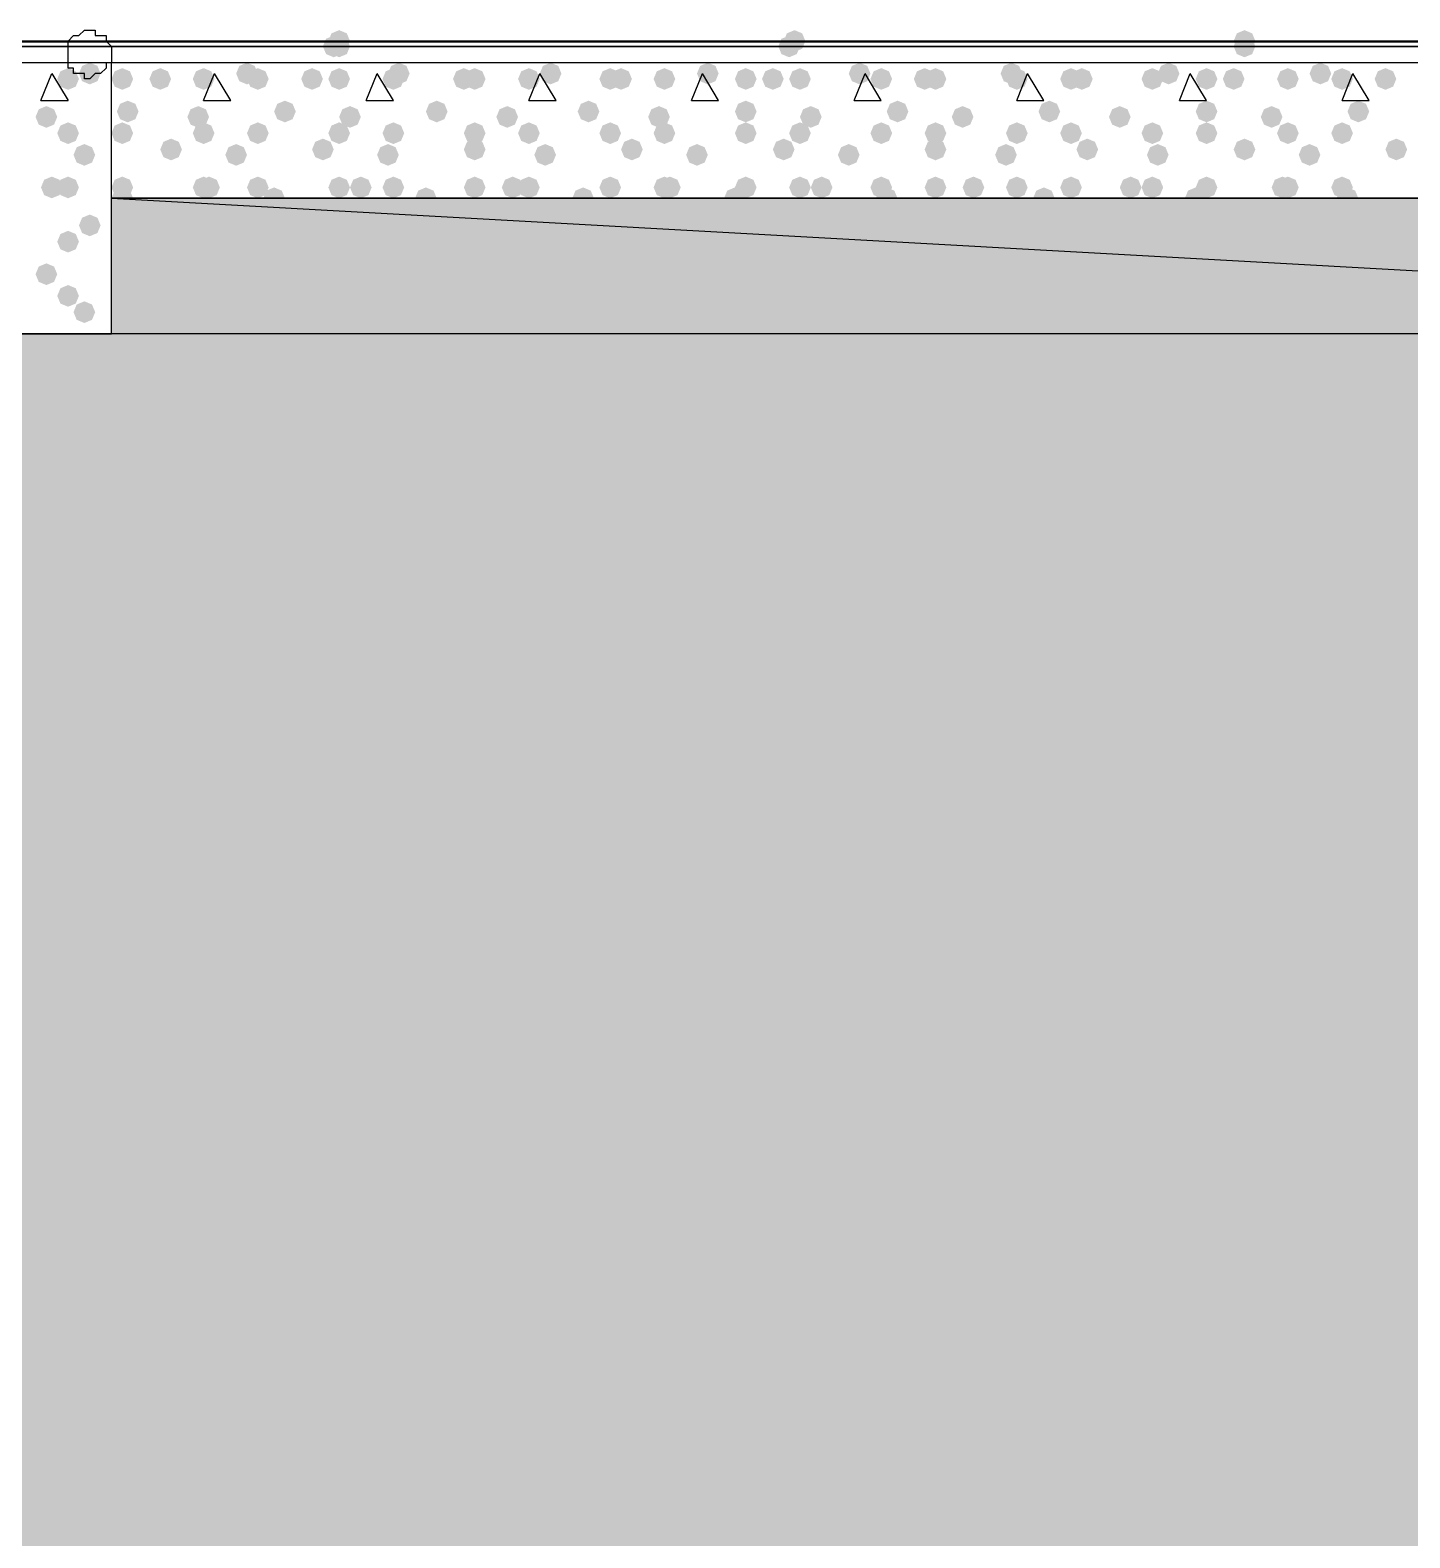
# Model space of a CAD drawing. Header units: millimetres. Extents: x 0 to 420, y 0 to 297.
# Drawn here: x 301.29 to 312.06, y 232.11 to 243.88 of the extents above; entities that cross this region are included whole.
import ezdxf

# ---------------------------------------------------------------- set-up
doc = ezdxf.new("R2010")
doc.units = ezdxf.units.MM
doc.layers.get('0').update_dxf_attribs({"linetype": 'CONTINUOUS'})

msp = doc.modelspace()

# ---------------------------------------------------------------- hatches: boundary and pattern name
at = {"true_color": 0x0000fe}
for points in [[(303.784, 243.797667), (303.759129, 243.737871), (303.699333, 243.713), (303.639537, 243.737871), (303.614667, 243.797667), (303.639537, 243.857462), (303.699333, 243.882333), (303.759129, 243.857463)], [(307.34, 243.797667), (307.315129, 243.737871), (307.255333, 243.713), (307.195538, 243.737871), (307.170667, 243.797667), (307.195537, 243.857462), (307.255333, 243.882333), (307.315129, 243.857463)], [(310.853667, 243.797667), (310.828796, 243.737871), (310.769, 243.713), (310.709204, 243.737871), (310.684333, 243.797667), (310.709204, 243.857462), (310.769, 243.882333), (310.828796, 243.857463)], [(303.741667, 243.755333), (303.716796, 243.695537), (303.657, 243.670667), (303.597204, 243.695537), (303.572333, 243.755333), (303.597204, 243.815129), (303.657, 243.84), (303.716796, 243.815129)], [(303.741667, 243.755333), (303.716796, 243.695537), (303.657, 243.670667), (303.597204, 243.695537), (303.572333, 243.755333), (303.597204, 243.815129), (303.657, 243.84), (303.716796, 243.815129)], [(303.784, 243.755333), (303.759129, 243.695537), (303.699333, 243.670667), (303.639537, 243.695537), (303.614667, 243.755333), (303.639537, 243.815129), (303.699333, 243.84), (303.759129, 243.815129)], [(307.297667, 243.755333), (307.272796, 243.695537), (307.213, 243.670667), (307.153204, 243.695537), (307.128333, 243.755333), (307.153204, 243.815129), (307.213, 243.84), (307.272796, 243.815129)], [(307.297667, 243.755333), (307.272796, 243.695537), (307.213, 243.670667), (307.153204, 243.695537), (307.128333, 243.755333), (307.153204, 243.815129), (307.213, 243.84), (307.272796, 243.815129)], [(307.297667, 243.755333), (307.272796, 243.695537), (307.213, 243.670667), (307.153204, 243.695537), (307.128333, 243.755333), (307.153204, 243.815129), (307.213, 243.84), (307.272796, 243.815129)], [(310.853667, 243.755333), (310.828796, 243.695537), (310.769, 243.670667), (310.709204, 243.695537), (310.684333, 243.755333), (310.709204, 243.815129), (310.769, 243.84), (310.828796, 243.815129)], [(310.853667, 243.755333), (310.828796, 243.695537), (310.769, 243.670667), (310.709204, 243.695537), (310.684333, 243.755333), (310.709204, 243.815129), (310.769, 243.84), (310.828796, 243.815129)], [(310.853667, 243.755333), (310.828796, 243.695537), (310.769, 243.670667), (310.709204, 243.695537), (310.684333, 243.755333), (310.709204, 243.815129), (310.769, 243.84), (310.828796, 243.815129)]]:
    msp.add_hatch(color=0, dxfattribs=at).paths.add_polyline_path(points, flags=0)
at = {"true_color": 0x000007}
h = msp.add_hatch(color=0, dxfattribs=at)
h.paths.add_polyline_path([(31.284333, 243.755333), (379.73, 243.755333)], flags=0)
h.paths.add_polyline_path([(379.73, 243.755333), (31.284333, 243.755333)], flags=0)
for points in [[(301.836667, 243.543667), (301.811796, 243.483871), (301.752, 243.459), (301.692204, 243.483871), (301.667333, 243.543667), (301.692204, 243.603462), (301.752, 243.628333), (301.811796, 243.603463)], [(301.667333, 243.501333), (301.642462, 243.441537), (301.582667, 243.416667), (301.522871, 243.441537), (301.498, 243.501333), (301.522871, 243.561129), (301.582667, 243.586), (301.642462, 243.561129)], [(301.498, 243.205), (301.473129, 243.145204), (301.413333, 243.120333), (301.353538, 243.145204), (301.328667, 243.205), (301.353537, 243.264796), (301.413333, 243.289667), (301.473129, 243.264796)], [(301.667333, 243.078), (301.642462, 243.018204), (301.582667, 242.993333), (301.522871, 243.018204), (301.498, 243.078), (301.522871, 243.137796), (301.582667, 243.162667), (301.642462, 243.137796)], [(301.794333, 242.908667), (301.769462, 242.848871), (301.709667, 242.824), (301.649871, 242.848871), (301.625, 242.908667), (301.649871, 242.968462), (301.709667, 242.993333), (301.769462, 242.968463)], [(301.540333, 242.654667), (301.515463, 242.594871), (301.455667, 242.57), (301.395871, 242.594871), (301.371, 242.654667), (301.395871, 242.714462), (301.455667, 242.739333), (301.515462, 242.714463)], [(301.667333, 242.654667), (301.642462, 242.594871), (301.582667, 242.57), (301.522871, 242.594871), (301.498, 242.654667), (301.522871, 242.714462), (301.582667, 242.739333), (301.642462, 242.714463)], [(301.836667, 242.358333), (301.811796, 242.298537), (301.752, 242.273667), (301.692204, 242.298537), (301.667333, 242.358333), (301.692204, 242.418129), (301.752, 242.443), (301.811796, 242.418129)], [(301.667333, 242.231333), (301.642462, 242.171537), (301.582667, 242.146667), (301.522871, 242.171537), (301.498, 242.231333), (301.522871, 242.291129), (301.582667, 242.316), (301.642462, 242.291129)], [(301.498, 241.977333), (301.473129, 241.917537), (301.413333, 241.892667), (301.353538, 241.917537), (301.328667, 241.977333), (301.353537, 242.037129), (301.413333, 242.062), (301.473129, 242.037129)], [(301.667333, 241.808), (301.642462, 241.748204), (301.582667, 241.723333), (301.522871, 241.748204), (301.498, 241.808), (301.522871, 241.867796), (301.582667, 241.892667), (301.642462, 241.867796)], [(301.794333, 241.681), (301.769462, 241.621204), (301.709667, 241.596333), (301.649871, 241.621204), (301.625, 241.681), (301.649871, 241.740796), (301.709667, 241.765667), (301.769462, 241.740796)]]:
    msp.add_hatch(color=0, dxfattribs=at).paths.add_polyline_path(points, flags=0)
at = {"true_color": 0x000008}
for points in [[(303.064333, 243.543667), (303.039462, 243.483871), (302.979667, 243.459), (302.919871, 243.483871), (302.895, 243.543667), (302.919871, 243.603462), (302.979667, 243.628333), (303.039462, 243.603463)], [(304.249667, 243.543667), (304.224796, 243.483871), (304.165, 243.459), (304.105204, 243.483871), (304.080333, 243.543667), (304.105204, 243.603462), (304.165, 243.628333), (304.224796, 243.603463)], [(305.435, 243.543667), (305.410129, 243.483871), (305.350333, 243.459), (305.290538, 243.483871), (305.265667, 243.543667), (305.290537, 243.603462), (305.350333, 243.628333), (305.410129, 243.603463)], [(306.662667, 243.543667), (306.637796, 243.483871), (306.578, 243.459), (306.518204, 243.483871), (306.493333, 243.543667), (306.518204, 243.603462), (306.578, 243.628333), (306.637796, 243.603463)], [(307.848, 243.543667), (307.823129, 243.483871), (307.763333, 243.459), (307.703538, 243.483871), (307.678667, 243.543667), (307.703537, 243.603462), (307.763333, 243.628333), (307.823129, 243.603463)], [(309.033333, 243.543667), (309.008462, 243.483871), (308.948667, 243.459), (308.888871, 243.483871), (308.864, 243.543667), (308.888871, 243.603462), (308.948667, 243.628333), (309.008462, 243.603463)], [(310.261, 243.543667), (310.236129, 243.483871), (310.176333, 243.459), (310.116537, 243.483871), (310.091667, 243.543667), (310.116537, 243.603462), (310.176333, 243.628333), (310.236129, 243.603463)], [(311.446333, 243.543667), (311.421462, 243.483871), (311.361667, 243.459), (311.301871, 243.483871), (311.277, 243.543667), (311.301871, 243.603462), (311.361667, 243.628333), (311.421462, 243.603463)], [(302.090667, 243.501333), (302.065796, 243.441537), (302.006, 243.416667), (301.946204, 243.441537), (301.921333, 243.501333), (301.946204, 243.561129), (302.006, 243.586), (302.065796, 243.561129)], [(302.387, 243.501333), (302.362129, 243.441537), (302.302333, 243.416667), (302.242538, 243.441537), (302.217667, 243.501333), (302.242537, 243.561129), (302.302333, 243.586), (302.362129, 243.561129)], [(302.725667, 243.501333), (302.700796, 243.441537), (302.641, 243.416667), (302.581204, 243.441537), (302.556333, 243.501333), (302.581204, 243.561129), (302.641, 243.586), (302.700796, 243.561129)], [(303.149, 243.501333), (303.124129, 243.441537), (303.064333, 243.416667), (303.004537, 243.441537), (302.979667, 243.501333), (303.004537, 243.561129), (303.064333, 243.586), (303.124129, 243.561129)], [(303.572333, 243.501333), (303.547462, 243.441537), (303.487667, 243.416667), (303.427871, 243.441537), (303.403, 243.501333), (303.427871, 243.561129), (303.487667, 243.586), (303.547462, 243.561129)], [(303.784, 243.501333), (303.759129, 243.441537), (303.699333, 243.416667), (303.639537, 243.441537), (303.614667, 243.501333), (303.639537, 243.561129), (303.699333, 243.586), (303.759129, 243.561129)], [(304.207333, 243.501333), (304.182462, 243.441537), (304.122667, 243.416667), (304.062871, 243.441537), (304.038, 243.501333), (304.062871, 243.561129), (304.122667, 243.586), (304.182462, 243.561129)], [(304.757667, 243.501333), (304.732796, 243.441537), (304.673, 243.416667), (304.613204, 243.441537), (304.588333, 243.501333), (304.613204, 243.561129), (304.673, 243.586), (304.732796, 243.561129)], [(304.842333, 243.501333), (304.817462, 243.441537), (304.757667, 243.416667), (304.697871, 243.441537), (304.673, 243.501333), (304.697871, 243.561129), (304.757667, 243.586), (304.817462, 243.561129)], [(305.265667, 243.501333), (305.240796, 243.441537), (305.181, 243.416667), (305.121204, 243.441537), (305.096333, 243.501333), (305.121204, 243.561129), (305.181, 243.586), (305.240796, 243.561129)], [(305.900667, 243.501333), (305.875796, 243.441537), (305.816, 243.416667), (305.756204, 243.441537), (305.731333, 243.501333), (305.756204, 243.561129), (305.816, 243.586), (305.875796, 243.561129)], [(305.985333, 243.501333), (305.960463, 243.441537), (305.900667, 243.416667), (305.840871, 243.441537), (305.816, 243.501333), (305.840871, 243.561129), (305.900667, 243.586), (305.960462, 243.561129)], [(306.324, 243.501333), (306.299129, 243.441537), (306.239333, 243.416667), (306.179537, 243.441537), (306.154667, 243.501333), (306.179537, 243.561129), (306.239333, 243.586), (306.299129, 243.561129)], [(306.959, 243.501333), (306.934129, 243.441537), (306.874333, 243.416667), (306.814537, 243.441537), (306.789667, 243.501333), (306.814537, 243.561129), (306.874333, 243.586), (306.934129, 243.561129)], [(307.170667, 243.501333), (307.145796, 243.441537), (307.086, 243.416667), (307.026204, 243.441537), (307.001333, 243.501333), (307.026204, 243.561129), (307.086, 243.586), (307.145796, 243.561129)], [(307.382333, 243.501333), (307.357462, 243.441537), (307.297667, 243.416667), (307.237871, 243.441537), (307.213, 243.501333), (307.237871, 243.561129), (307.297667, 243.586), (307.357462, 243.561129)], [(308.017333, 243.501333), (307.992462, 243.441537), (307.932667, 243.416667), (307.872871, 243.441537), (307.848, 243.501333), (307.872871, 243.561129), (307.932667, 243.586), (307.992462, 243.561129)], [(308.356, 243.501333), (308.331129, 243.441537), (308.271333, 243.416667), (308.211537, 243.441537), (308.186667, 243.501333), (308.211537, 243.561129), (308.271333, 243.586), (308.331129, 243.561129)], [(308.440667, 243.501333), (308.415796, 243.441537), (308.356, 243.416667), (308.296204, 243.441537), (308.271333, 243.501333), (308.296204, 243.561129), (308.356, 243.586), (308.415796, 243.561129)], [(309.075667, 243.501333), (309.050796, 243.441537), (308.991, 243.416667), (308.931204, 243.441537), (308.906333, 243.501333), (308.931204, 243.561129), (308.991, 243.586), (309.050796, 243.561129)], [(309.499, 243.501333), (309.474129, 243.441537), (309.414333, 243.416667), (309.354537, 243.441537), (309.329667, 243.501333), (309.354537, 243.561129), (309.414333, 243.586), (309.474129, 243.561129)], [(309.583667, 243.501333), (309.558796, 243.441537), (309.499, 243.416667), (309.439204, 243.441537), (309.414333, 243.501333), (309.439204, 243.561129), (309.499, 243.586), (309.558796, 243.561129)], [(310.134, 243.501333), (310.109129, 243.441537), (310.049333, 243.416667), (309.989537, 243.441537), (309.964667, 243.501333), (309.989537, 243.561129), (310.049333, 243.586), (310.109129, 243.561129)], [(310.557333, 243.501333), (310.532462, 243.441537), (310.472667, 243.416667), (310.412871, 243.441537), (310.388, 243.501333), (310.412871, 243.561129), (310.472667, 243.586), (310.532462, 243.561129)], [(310.769, 243.501333), (310.744129, 243.441537), (310.684333, 243.416667), (310.624537, 243.441537), (310.599667, 243.501333), (310.624537, 243.561129), (310.684333, 243.586), (310.744129, 243.561129)], [(311.192333, 243.501333), (311.167462, 243.441537), (311.107667, 243.416667), (311.047871, 243.441537), (311.023, 243.501333), (311.047871, 243.561129), (311.107667, 243.586), (311.167462, 243.561129)], [(311.615667, 243.501333), (311.590796, 243.441537), (311.531, 243.416667), (311.471204, 243.441537), (311.446333, 243.501333), (311.471204, 243.561129), (311.531, 243.586), (311.590796, 243.561129)], [(311.954333, 243.501333), (311.929463, 243.441537), (311.869667, 243.416667), (311.809871, 243.441537), (311.785, 243.501333), (311.809871, 243.561129), (311.869667, 243.586), (311.929462, 243.561129)], [(302.133, 243.247333), (302.108129, 243.187537), (302.048333, 243.162667), (301.988538, 243.187537), (301.963667, 243.247333), (301.988537, 243.307129), (302.048333, 243.332), (302.108129, 243.307129)], [(302.683333, 243.205), (302.658462, 243.145204), (302.598667, 243.120333), (302.538871, 243.145204), (302.514, 243.205), (302.538871, 243.264796), (302.598667, 243.289667), (302.658462, 243.264796)], [(303.360667, 243.247333), (303.335796, 243.187537), (303.276, 243.162667), (303.216204, 243.187537), (303.191333, 243.247333), (303.216204, 243.307129), (303.276, 243.332), (303.335796, 243.307129)], [(303.868667, 243.205), (303.843796, 243.145204), (303.784, 243.120333), (303.724204, 243.145204), (303.699333, 243.205), (303.724204, 243.264796), (303.784, 243.289667), (303.843796, 243.264796)], [(304.546, 243.247333), (304.521129, 243.187537), (304.461333, 243.162667), (304.401538, 243.187537), (304.376667, 243.247333), (304.401537, 243.307129), (304.461333, 243.332), (304.521129, 243.307129)], [(305.096333, 243.205), (305.071462, 243.145204), (305.011667, 243.120333), (304.951871, 243.145204), (304.927, 243.205), (304.951871, 243.264796), (305.011667, 243.289667), (305.071462, 243.264796)], [(305.731333, 243.247333), (305.706462, 243.187537), (305.646667, 243.162667), (305.586871, 243.187537), (305.562, 243.247333), (305.586871, 243.307129), (305.646667, 243.332), (305.706462, 243.307129)], [(306.281667, 243.205), (306.256796, 243.145204), (306.197, 243.120333), (306.137204, 243.145204), (306.112333, 243.205), (306.137204, 243.264796), (306.197, 243.289667), (306.256796, 243.264796)], [(306.959, 243.247333), (306.934129, 243.187537), (306.874333, 243.162667), (306.814537, 243.187537), (306.789667, 243.247333), (306.814537, 243.307129), (306.874333, 243.332), (306.934129, 243.307129)], [(307.467, 243.205), (307.442129, 243.145204), (307.382333, 243.120333), (307.322538, 243.145204), (307.297667, 243.205), (307.322537, 243.264796), (307.382333, 243.289667), (307.442129, 243.264796)], [(308.144333, 243.247333), (308.119462, 243.187537), (308.059667, 243.162667), (307.999871, 243.187537), (307.975, 243.247333), (307.999871, 243.307129), (308.059667, 243.332), (308.119462, 243.307129)], [(308.652333, 243.205), (308.627462, 243.145204), (308.567667, 243.120333), (308.507871, 243.145204), (308.483, 243.205), (308.507871, 243.264796), (308.567667, 243.289667), (308.627462, 243.264796)], [(309.329667, 243.247333), (309.304796, 243.187537), (309.245, 243.162667), (309.185204, 243.187537), (309.160333, 243.247333), (309.185204, 243.307129), (309.245, 243.332), (309.304796, 243.307129)], [(309.88, 243.205), (309.855129, 243.145204), (309.795333, 243.120333), (309.735537, 243.145204), (309.710667, 243.205), (309.735537, 243.264796), (309.795333, 243.289667), (309.855129, 243.264796)], [(310.557333, 243.247333), (310.532462, 243.187537), (310.472667, 243.162667), (310.412871, 243.187537), (310.388, 243.247333), (310.412871, 243.307129), (310.472667, 243.332), (310.532462, 243.307129)], [(311.065333, 243.205), (311.040462, 243.145204), (310.980667, 243.120333), (310.920871, 243.145204), (310.896, 243.205), (310.920871, 243.264796), (310.980667, 243.289667), (311.040462, 243.264796)], [(311.742667, 243.247333), (311.717796, 243.187537), (311.658, 243.162667), (311.598204, 243.187537), (311.573333, 243.247333), (311.598204, 243.307129), (311.658, 243.332), (311.717796, 243.307129)], [(302.090667, 243.078), (302.065796, 243.018204), (302.006, 242.993333), (301.946204, 243.018204), (301.921333, 243.078), (301.946204, 243.137796), (302.006, 243.162667), (302.065796, 243.137796)], [(302.725667, 243.078), (302.700796, 243.018204), (302.641, 242.993333), (302.581204, 243.018204), (302.556333, 243.078), (302.581204, 243.137796), (302.641, 243.162667), (302.700796, 243.137796)], [(303.149, 243.078), (303.124129, 243.018204), (303.064333, 242.993333), (303.004537, 243.018204), (302.979667, 243.078), (303.004537, 243.137796), (303.064333, 243.162667), (303.124129, 243.137796)], [(303.784, 243.078), (303.759129, 243.018204), (303.699333, 242.993333), (303.639537, 243.018204), (303.614667, 243.078), (303.639537, 243.137796), (303.699333, 243.162667), (303.759129, 243.137796)], [(304.207333, 243.078), (304.182462, 243.018204), (304.122667, 242.993333), (304.062871, 243.018204), (304.038, 243.078), (304.062871, 243.137796), (304.122667, 243.162667), (304.182462, 243.137796)], [(304.842333, 243.078), (304.817462, 243.018204), (304.757667, 242.993333), (304.697871, 243.018204), (304.673, 243.078), (304.697871, 243.137796), (304.757667, 243.162667), (304.817462, 243.137796)], [(305.265667, 243.078), (305.240796, 243.018204), (305.181, 242.993333), (305.121204, 243.018204), (305.096333, 243.078), (305.121204, 243.137796), (305.181, 243.162667), (305.240796, 243.137796)], [(305.900667, 243.078), (305.875796, 243.018204), (305.816, 242.993333), (305.756204, 243.018204), (305.731333, 243.078), (305.756204, 243.137796), (305.816, 243.162667), (305.875796, 243.137796)], [(306.324, 243.078), (306.299129, 243.018204), (306.239333, 242.993333), (306.179537, 243.018204), (306.154667, 243.078), (306.179537, 243.137796), (306.239333, 243.162667), (306.299129, 243.137796)], [(306.959, 243.078), (306.934129, 243.018204), (306.874333, 242.993333), (306.814537, 243.018204), (306.789667, 243.078), (306.814537, 243.137796), (306.874333, 243.162667), (306.934129, 243.137796)], [(307.382333, 243.078), (307.357462, 243.018204), (307.297667, 242.993333), (307.237871, 243.018204), (307.213, 243.078), (307.237871, 243.137796), (307.297667, 243.162667), (307.357462, 243.137796)], [(308.017333, 243.078), (307.992462, 243.018204), (307.932667, 242.993333), (307.872871, 243.018204), (307.848, 243.078), (307.872871, 243.137796), (307.932667, 243.162667), (307.992462, 243.137796)], [(308.440667, 243.078), (308.415796, 243.018204), (308.356, 242.993333), (308.296204, 243.018204), (308.271333, 243.078), (308.296204, 243.137796), (308.356, 243.162667), (308.415796, 243.137796)], [(309.075667, 243.078), (309.050796, 243.018204), (308.991, 242.993333), (308.931204, 243.018204), (308.906333, 243.078), (308.931204, 243.137796), (308.991, 243.162667), (309.050796, 243.137796)], [(309.499, 243.078), (309.474129, 243.018204), (309.414333, 242.993333), (309.354537, 243.018204), (309.329667, 243.078), (309.354537, 243.137796), (309.414333, 243.162667), (309.474129, 243.137796)], [(310.134, 243.078), (310.109129, 243.018204), (310.049333, 242.993333), (309.989537, 243.018204), (309.964667, 243.078), (309.989537, 243.137796), (310.049333, 243.162667), (310.109129, 243.137796)], [(310.557333, 243.078), (310.532462, 243.018204), (310.472667, 242.993333), (310.412871, 243.018204), (310.388, 243.078), (310.412871, 243.137796), (310.472667, 243.162667), (310.532462, 243.137796)], [(311.192333, 243.078), (311.167462, 243.018204), (311.107667, 242.993333), (311.047871, 243.018204), (311.023, 243.078), (311.047871, 243.137796), (311.107667, 243.162667), (311.167462, 243.137796)], [(311.615667, 243.078), (311.590796, 243.018204), (311.531, 242.993333), (311.471204, 243.018204), (311.446333, 243.078), (311.471204, 243.137796), (311.531, 243.162667), (311.590796, 243.137796)], [(302.471667, 242.951), (302.446796, 242.891204), (302.387, 242.866333), (302.327204, 242.891204), (302.302333, 242.951), (302.327204, 243.010796), (302.387, 243.035667), (302.446796, 243.010796)], [(303.657, 242.951), (303.632129, 242.891204), (303.572333, 242.866333), (303.512538, 242.891204), (303.487667, 242.951), (303.512537, 243.010796), (303.572333, 243.035667), (303.632129, 243.010796)], [(304.842333, 242.951), (304.817462, 242.891204), (304.757667, 242.866333), (304.697871, 242.891204), (304.673, 242.951), (304.697871, 243.010796), (304.757667, 243.035667), (304.817462, 243.010796)], [(306.07, 242.951), (306.045129, 242.891204), (305.985333, 242.866333), (305.925538, 242.891204), (305.900667, 242.951), (305.925537, 243.010796), (305.985333, 243.035667), (306.045129, 243.010796)], [(307.255333, 242.951), (307.230463, 242.891204), (307.170667, 242.866333), (307.110871, 242.891204), (307.086, 242.951), (307.110871, 243.010796), (307.170667, 243.035667), (307.230462, 243.010796)], [(308.440667, 242.951), (308.415796, 242.891204), (308.356, 242.866333), (308.296204, 242.891204), (308.271333, 242.951), (308.296204, 243.010796), (308.356, 243.035667), (308.415796, 243.010796)], [(309.626, 242.951), (309.601129, 242.891204), (309.541333, 242.866333), (309.481537, 242.891204), (309.456667, 242.951), (309.481537, 243.010796), (309.541333, 243.035667), (309.601129, 243.010796)], [(310.853667, 242.951), (310.828796, 242.891204), (310.769, 242.866333), (310.709204, 242.891204), (310.684333, 242.951), (310.709204, 243.010796), (310.769, 243.035667), (310.828796, 243.010796)], [(312.039, 242.951), (312.014129, 242.891204), (311.954333, 242.866333), (311.894537, 242.891204), (311.869667, 242.951), (311.894537, 243.010796), (311.954333, 243.035667), (312.014129, 243.010796)], [(302.979667, 242.908667), (302.954796, 242.848871), (302.895, 242.824), (302.835204, 242.848871), (302.810333, 242.908667), (302.835204, 242.968462), (302.895, 242.993333), (302.954796, 242.968463)], [(304.165, 242.908667), (304.140129, 242.848871), (304.080333, 242.824), (304.020538, 242.848871), (303.995667, 242.908667), (304.020537, 242.968462), (304.080333, 242.993333), (304.140129, 242.968463)], [(305.392667, 242.908667), (305.367796, 242.848871), (305.308, 242.824), (305.248204, 242.848871), (305.223333, 242.908667), (305.248204, 242.968462), (305.308, 242.993333), (305.367796, 242.968463)], [(306.578, 242.908667), (306.553129, 242.848871), (306.493333, 242.824), (306.433538, 242.848871), (306.408667, 242.908667), (306.433537, 242.968462), (306.493333, 242.993333), (306.553129, 242.968463)], [(307.763333, 242.908667), (307.738462, 242.848871), (307.678667, 242.824), (307.618871, 242.848871), (307.594, 242.908667), (307.618871, 242.968462), (307.678667, 242.993333), (307.738462, 242.968463)], [(308.991, 242.908667), (308.966129, 242.848871), (308.906333, 242.824), (308.846537, 242.848871), (308.821667, 242.908667), (308.846537, 242.968462), (308.906333, 242.993333), (308.966129, 242.968463)], [(310.176333, 242.908667), (310.151462, 242.848871), (310.091667, 242.824), (310.031871, 242.848871), (310.007, 242.908667), (310.031871, 242.968462), (310.091667, 242.993333), (310.151462, 242.968463)], [(311.361667, 242.908667), (311.336796, 242.848871), (311.277, 242.824), (311.217204, 242.848871), (311.192333, 242.908667), (311.217204, 242.968462), (311.277, 242.993333), (311.336796, 242.968463)], [(302.090667, 242.654667), (302.065796, 242.594871), (302.006, 242.57), (301.946204, 242.594871), (301.921333, 242.654667), (301.946204, 242.714462), (302.006, 242.739333), (302.065796, 242.714463)], [(302.725667, 242.654667), (302.700796, 242.594871), (302.641, 242.57), (302.581204, 242.594871), (302.556333, 242.654667), (302.581204, 242.714462), (302.641, 242.739333), (302.700796, 242.714463)], [(302.768, 242.654667), (302.743129, 242.594871), (302.683333, 242.57), (302.623538, 242.594871), (302.598667, 242.654667), (302.623537, 242.714462), (302.683333, 242.739333), (302.743129, 242.714463)], [(303.149, 242.654667), (303.124129, 242.594871), (303.064333, 242.57), (303.004537, 242.594871), (302.979667, 242.654667), (303.004537, 242.714462), (303.064333, 242.739333), (303.124129, 242.714463)], [(303.784, 242.654667), (303.759129, 242.594871), (303.699333, 242.57), (303.639537, 242.594871), (303.614667, 242.654667), (303.639537, 242.714462), (303.699333, 242.739333), (303.759129, 242.714463)], [(303.953333, 242.654667), (303.928463, 242.594871), (303.868667, 242.57), (303.808871, 242.594871), (303.784, 242.654667), (303.808871, 242.714462), (303.868667, 242.739333), (303.928462, 242.714463)], [(304.207333, 242.654667), (304.182462, 242.594871), (304.122667, 242.57), (304.062871, 242.594871), (304.038, 242.654667), (304.062871, 242.714462), (304.122667, 242.739333), (304.182462, 242.714463)], [(304.842333, 242.654667), (304.817462, 242.594871), (304.757667, 242.57), (304.697871, 242.594871), (304.673, 242.654667), (304.697871, 242.714462), (304.757667, 242.739333), (304.817462, 242.714463)], [(305.138667, 242.654667), (305.113796, 242.594871), (305.054, 242.57), (304.994204, 242.594871), (304.969333, 242.654667), (304.994204, 242.714462), (305.054, 242.739333), (305.113796, 242.714463)], [(305.265667, 242.654667), (305.240796, 242.594871), (305.181, 242.57), (305.121204, 242.594871), (305.096333, 242.654667), (305.121204, 242.714462), (305.181, 242.739333), (305.240796, 242.714463)], [(305.900667, 242.654667), (305.875796, 242.594871), (305.816, 242.57), (305.756204, 242.594871), (305.731333, 242.654667), (305.756204, 242.714462), (305.816, 242.739333), (305.875796, 242.714463)], [(306.324, 242.654667), (306.299129, 242.594871), (306.239333, 242.57), (306.179537, 242.594871), (306.154667, 242.654667), (306.179537, 242.714462), (306.239333, 242.739333), (306.299129, 242.714463)], [(306.366333, 242.654667), (306.341462, 242.594871), (306.281667, 242.57), (306.221871, 242.594871), (306.197, 242.654667), (306.221871, 242.714462), (306.281667, 242.739333), (306.341462, 242.714463)], [(306.959, 242.654667), (306.934129, 242.594871), (306.874333, 242.57), (306.814537, 242.594871), (306.789667, 242.654667), (306.814537, 242.714462), (306.874333, 242.739333), (306.934129, 242.714463)], [(307.382333, 242.654667), (307.357462, 242.594871), (307.297667, 242.57), (307.237871, 242.594871), (307.213, 242.654667), (307.237871, 242.714462), (307.297667, 242.739333), (307.357462, 242.714463)], [(307.551667, 242.654667), (307.526796, 242.594871), (307.467, 242.57), (307.407204, 242.594871), (307.382333, 242.654667), (307.407204, 242.714462), (307.467, 242.739333), (307.526796, 242.714463)], [(308.017333, 242.654667), (307.992462, 242.594871), (307.932667, 242.57), (307.872871, 242.594871), (307.848, 242.654667), (307.872871, 242.714462), (307.932667, 242.739333), (307.992462, 242.714463)], [(308.440667, 242.654667), (308.415796, 242.594871), (308.356, 242.57), (308.296204, 242.594871), (308.271333, 242.654667), (308.296204, 242.714462), (308.356, 242.739333), (308.415796, 242.714463)], [(308.737, 242.654667), (308.712129, 242.594871), (308.652333, 242.57), (308.592538, 242.594871), (308.567667, 242.654667), (308.592537, 242.714462), (308.652333, 242.739333), (308.712129, 242.714463)], [(309.075667, 242.654667), (309.050796, 242.594871), (308.991, 242.57), (308.931204, 242.594871), (308.906333, 242.654667), (308.931204, 242.714462), (308.991, 242.739333), (309.050796, 242.714463)], [(309.499, 242.654667), (309.474129, 242.594871), (309.414333, 242.57), (309.354537, 242.594871), (309.329667, 242.654667), (309.354537, 242.714462), (309.414333, 242.739333), (309.474129, 242.714463)], [(309.964667, 242.654667), (309.939796, 242.594871), (309.88, 242.57), (309.820204, 242.594871), (309.795333, 242.654667), (309.820204, 242.714462), (309.88, 242.739333), (309.939796, 242.714463)], [(310.134, 242.654667), (310.109129, 242.594871), (310.049333, 242.57), (309.989537, 242.594871), (309.964667, 242.654667), (309.989537, 242.714462), (310.049333, 242.739333), (310.109129, 242.714463)], [(310.557333, 242.654667), (310.532462, 242.594871), (310.472667, 242.57), (310.412871, 242.594871), (310.388, 242.654667), (310.412871, 242.714462), (310.472667, 242.739333), (310.532462, 242.714463)], [(311.15, 242.654667), (311.125129, 242.594871), (311.065333, 242.57), (311.005538, 242.594871), (310.980667, 242.654667), (311.005537, 242.714462), (311.065333, 242.739333), (311.125129, 242.714463)], [(311.192333, 242.654667), (311.167462, 242.594871), (311.107667, 242.57), (311.047871, 242.594871), (311.023, 242.654667), (311.047871, 242.714462), (311.107667, 242.739333), (311.167462, 242.714463)], [(311.615667, 242.654667), (311.590796, 242.594871), (311.531, 242.57), (311.471204, 242.594871), (311.446333, 242.654667), (311.471204, 242.714462), (311.531, 242.739333), (311.590796, 242.714463)], [(302.090667, 242.57), (302.065796, 242.510204), (302.006, 242.485333), (301.946204, 242.510204), (301.921333, 242.57), (301.946204, 242.629796), (302.006, 242.654667), (302.065796, 242.629796)], [(303.276, 242.57), (303.251129, 242.510204), (303.191333, 242.485333), (303.131537, 242.510204), (303.106667, 242.57), (303.131537, 242.629796), (303.191333, 242.654667), (303.251129, 242.629796)], [(304.461333, 242.57), (304.436462, 242.510204), (304.376667, 242.485333), (304.316871, 242.510204), (304.292, 242.57), (304.316871, 242.629796), (304.376667, 242.654667), (304.436462, 242.629796)], [(305.689, 242.57), (305.664129, 242.510204), (305.604333, 242.485333), (305.544537, 242.510204), (305.519667, 242.57), (305.544537, 242.629796), (305.604333, 242.654667), (305.664129, 242.629796)], [(306.874333, 242.57), (306.849462, 242.510204), (306.789667, 242.485333), (306.729871, 242.510204), (306.705, 242.57), (306.729871, 242.629796), (306.789667, 242.654667), (306.849462, 242.629796)], [(308.059667, 242.57), (308.034796, 242.510204), (307.975, 242.485333), (307.915204, 242.510204), (307.890333, 242.57), (307.915204, 242.629796), (307.975, 242.654667), (308.034796, 242.629796)], [(309.287333, 242.57), (309.262462, 242.510204), (309.202667, 242.485333), (309.142871, 242.510204), (309.118, 242.57), (309.142871, 242.629796), (309.202667, 242.654667), (309.262462, 242.629796)], [(310.472667, 242.57), (310.447796, 242.510204), (310.388, 242.485333), (310.328204, 242.510204), (310.303333, 242.57), (310.328204, 242.629796), (310.388, 242.654667), (310.447796, 242.629796)], [(311.658, 242.57), (311.633129, 242.510204), (311.573333, 242.485333), (311.513537, 242.510204), (311.488667, 242.57), (311.513537, 242.629796), (311.573333, 242.654667), (311.633129, 242.629796)]]:
    msp.add_hatch(color=0, dxfattribs=at).paths.add_polyline_path(points, flags=0)
h = msp.add_hatch(color=0, dxfattribs=at)
h.paths.add_polyline_path([(320.971333, 242.57), (301.921333, 242.57), (320.971333, 241.511667)], flags=0)
h.paths.add_polyline_path([(301.921333, 242.57), (320.971333, 241.511667), (301.921333, 241.511667)], flags=0)
h = msp.add_hatch(color=0, dxfattribs=at)
h.paths.add_polyline_path([(378.544667, 241.511667), (32.469667, 241.511667), (378.544667, 222.461667)], flags=0)
h.paths.add_polyline_path([(32.469667, 241.511667), (378.544667, 222.461667), (32.469667, 222.461667)], flags=0)

# ---------------------------------------------------------------- linework, layer by layer
at = {"color": 0, "true_color": 0x000007}
for points in [[(301.921333, 243.713), (301.921333, 243.670667), (301.921333, 243.628333), (301.879, 243.628333), (301.879, 243.586), (301.836667, 243.543667), (301.794333, 243.543667), (301.752, 243.501333), (301.709667, 243.501333), (301.709667, 243.543667), (301.667333, 243.543667), (301.625, 243.543667), (301.625, 243.586), (301.582667, 243.586), (301.582667, 243.628333), (301.582667, 243.670667), (301.582667, 243.713), (301.582667, 243.755333), (301.582667, 243.797667), (301.625, 243.84), (301.667333, 243.84), (301.709667, 243.882333), (301.752, 243.882333), (301.794333, 243.882333), (301.794333, 243.84), (301.836667, 243.84), (301.879, 243.84), (301.879, 243.797667), (301.921333, 243.755333)], [(31.284333, 243.755333), (379.73, 243.755333)], [(31.284333, 243.755333), (379.73, 243.755333)], [(379.73, 243.755333), (31.284333, 243.755333)], [(299.804667, 243.628333), (299.804667, 241.511667), (301.921333, 241.511667), (301.921333, 243.628333)]]:
    msp.add_lwpolyline(points, close=True, dxfattribs=at)
for points in [[(379.73, 243.797667), (31.242, 243.797667), (379.73, 243.797667), (31.242, 243.755333)], [(379.73, 243.797667), (31.242, 243.797667), (31.242, 243.755333)], [(379.73, 243.755333), (31.284333, 243.755333), (31.242, 243.755333)], [(31.284333, 243.755333), (379.73, 243.755333)], [(31.284333, 243.755333), (379.73, 243.755333)], [(320.971333, 243.628333), (301.921333, 243.628333)], [(301.371, 243.332), (301.455667, 243.543667), (301.582667, 243.332)], [(301.371, 243.332), (301.582667, 243.332)], [(301.921333, 242.57), (320.971333, 242.57)]]:
    msp.add_lwpolyline(points, dxfattribs=at)
at = {"color": 0, "true_color": 0x000008}
for points in [[(302.641, 243.332), (302.725667, 243.543667)], [(302.852667, 243.332), (302.725667, 243.543667)], [(303.911, 243.332), (303.995667, 243.543667)], [(304.122667, 243.332), (303.995667, 243.543667)], [(305.181, 243.332), (305.265667, 243.543667)], [(305.392667, 243.332), (305.265667, 243.543667)], [(306.451, 243.332), (306.535667, 243.543667)], [(306.662667, 243.332), (306.535667, 243.543667)], [(307.721, 243.332), (307.805667, 243.543667)], [(307.932667, 243.332), (307.805667, 243.543667)], [(308.991, 243.332), (309.075667, 243.543667)], [(309.202667, 243.332), (309.075667, 243.543667)], [(310.261, 243.332), (310.345667, 243.543667)], [(310.472667, 243.332), (310.345667, 243.543667)], [(311.531, 243.332), (311.615667, 243.543667)], [(311.742667, 243.332), (311.615667, 243.543667)], [(302.641, 243.332), (302.852667, 243.332)], [(303.911, 243.332), (304.122667, 243.332)], [(305.181, 243.332), (305.392667, 243.332)], [(306.451, 243.332), (306.662667, 243.332)], [(307.721, 243.332), (307.932667, 243.332)], [(308.991, 243.332), (309.202667, 243.332)], [(310.261, 243.332), (310.472667, 243.332)], [(311.531, 243.332), (311.742667, 243.332)]]:
    msp.add_lwpolyline(points, dxfattribs=at)
for points in [[(320.971333, 242.57), (301.921333, 242.57), (320.971333, 241.511667)], [(301.921333, 242.57), (320.971333, 241.511667), (301.921333, 241.511667)], [(378.544667, 241.511667), (32.469667, 241.511667), (378.544667, 222.461667)]]:
    msp.add_lwpolyline(points, close=True, dxfattribs=at)

doc.saveas('drawing.dxf')
